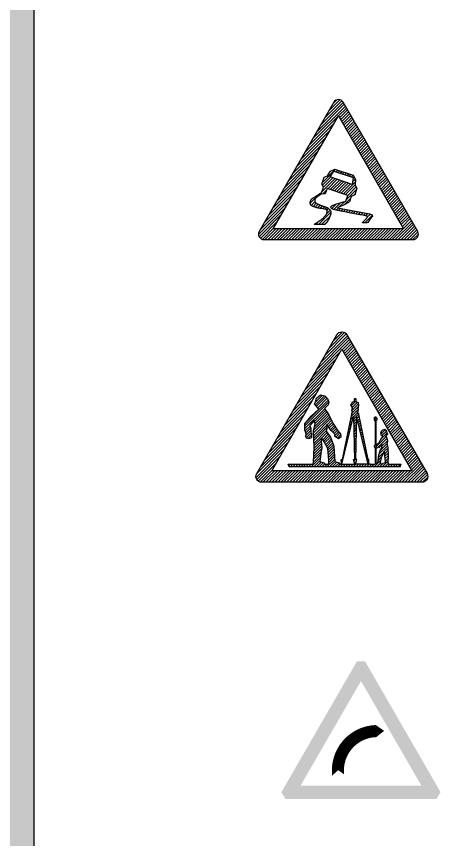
# Model space of a CAD drawing. Extents: x 1216 to 44401, y 2119 to 23617.
# Drawn here: x 4841 to 7377, y 13340 to 18259 of the extents above; entities that cross this region are included whole.
import ezdxf

# ---------------------------------------------------------------- set-up
doc = ezdxf.new("R2010")
doc.units = 0
doc.header["$LTSCALE"] = 10
doc.header["$MEASUREMENT"] = 0
doc.layers.get('0').update_dxf_attribs({"linetype": 'CONTINUOUS'})
doc.layers.add('www.cad-blocks.net', color=7, linetype='CONTINUOUS')

# ---------------------------------------------------------------- blocks, each defined once
blk = doc.blocks.new('*X24')
at = {"color": 0, "linetype": 'CONTINUOUS'}
for p, q in [((-0.1059, 0.7073), (0.0284, 0.8416)), ((-0.0818, 0.7491), (0.0204, 0.8512)), ((-0.0576, 0.7909), (0.0087, 0.8572)), ((-0.0335, 0.8327), (-0.0091, 0.8571)), ((-0.1542, 0.6236), (0.0413, 0.8191)), ((-0.1301, 0.6654), (0.0348, 0.8303)), ((0.0004, 0.7606), (0.0478, 0.8079)), ((0.0069, 0.7494), (0.0543, 0.7967)), ((-0.1784, 0.5818), (-0.0016, 0.7585)), ((0.0134, 0.7382), (0.0607, 0.7855)), ((0.0198, 0.7269), (0.0672, 0.7743)), ((0.0263, 0.7157), (0.0737, 0.7631)), ((0.0328, 0.7045), (0.0801, 0.7519)), ((0.0393, 0.6933), (0.0866, 0.7407)), ((-0.2025, 0.54), (-0.0257, 0.7167)), ((0.0457, 0.6821), (0.0931, 0.7295)), ((0.0522, 0.6709), (0.0996, 0.7183)), ((0.0587, 0.6597), (0.106, 0.7071)), ((0.0651, 0.6485), (0.1125, 0.6959)), ((-0.2267, 0.4981), (-0.0499, 0.6749)), ((0.0716, 0.6373), (0.119, 0.6847)), ((0.0781, 0.6261), (0.1254, 0.6734)), ((0.0845, 0.6149), (0.1319, 0.6622)), ((0.091, 0.6037), (0.1384, 0.651)), ((0.0975, 0.5925), (0.1448, 0.6398)), ((-0.2749, 0.4145), (-0.0982, 0.5912)), ((-0.2508, 0.4563), (-0.074, 0.6331)), ((0.104, 0.5813), (0.1513, 0.6286)), ((0.1104, 0.57), (0.1578, 0.6174)), ((0.1169, 0.5588), (0.1643, 0.6062)), ((0.1234, 0.5476), (0.1707, 0.595)), ((-0.2991, 0.3727), (-0.1223, 0.5494)), ((0.1298, 0.5364), (0.1772, 0.5838)), ((0.1363, 0.5252), (0.1837, 0.5726)), ((0.1428, 0.514), (0.1901, 0.5614)), ((0.1492, 0.5028), (0.1966, 0.5502)), ((-0.3232, 0.3308), (-0.1465, 0.5076)), ((0.1557, 0.4916), (0.2031, 0.539)), ((0.1622, 0.4804), (0.2096, 0.5278)), ((0.1687, 0.4692), (0.216, 0.5165)), ((0.1751, 0.458), (0.2225, 0.5053)), ((0.1816, 0.4468), (0.229, 0.4941)), ((-0.3474, 0.289), (-0.1706, 0.4658)), ((0.1881, 0.4356), (0.2354, 0.4829)), ((0.1945, 0.4244), (0.2419, 0.4717)), ((0.201, 0.4131), (0.2484, 0.4605)), ((0.2075, 0.4019), (0.2548, 0.4493)), ((-0.3715, 0.2472), (-0.1948, 0.4239)), ((0.214, 0.3907), (0.2613, 0.4381)), ((0.2204, 0.3795), (0.2678, 0.4269)), ((0.2269, 0.3683), (0.2743, 0.4157)), ((0.2334, 0.3571), (0.2807, 0.4045)), ((-0.3957, 0.2054), (-0.2189, 0.3821)), ((0.2398, 0.3459), (0.2872, 0.3933)), ((0.2463, 0.3347), (0.2937, 0.3821)), ((0.2528, 0.3235), (0.3001, 0.3708)), ((0.2592, 0.3123), (0.3066, 0.3596)), ((0.2657, 0.3011), (0.3131, 0.3484)), ((-0.444, 0.1217), (-0.2672, 0.2985)), ((-0.4198, 0.1635), (-0.2431, 0.3403)), ((0.2722, 0.2899), (0.3196, 0.3372)), ((0.2787, 0.2787), (0.326, 0.326)), ((0.2851, 0.2675), (0.3325, 0.3148)), ((0.2916, 0.2562), (0.339, 0.3036)), ((-0.4681, 0.0799), (-0.2914, 0.2566)), ((0.2981, 0.245), (0.3454, 0.2924)), ((0.3045, 0.2338), (0.3519, 0.2812)), ((0.311, 0.2226), (0.3584, 0.27)), ((0.3175, 0.2114), (0.3648, 0.2588)), ((0.324, 0.2002), (0.3713, 0.2476)), ((-0.4781, 0.0522), (-0.3155, 0.2148)), ((0.3304, 0.189), (0.3778, 0.2364)), ((0.3369, 0.1778), (0.3843, 0.2252)), ((0.3434, 0.1666), (0.3907, 0.2139)), ((0.3498, 0.1554), (0.3972, 0.2027)), ((-0.4743, 0.0384), (-0.3397, 0.173)), ((0.3563, 0.1442), (0.4037, 0.1915)), ((0.3628, 0.133), (0.4101, 0.1803)), ((0.3692, 0.1218), (0.4166, 0.1691)), ((0.3757, 0.1106), (0.4231, 0.1579)), ((-0.4662, 0.0288), (-0.3638, 0.1312)), ((0.3398, 0.0216), (0.4425, 0.1243)), ((0.3574, 0.0216), (0.449, 0.1131)), ((0.3751, 0.0216), (0.4554, 0.1019)), ((0.3822, 0.0993), (0.4295, 0.1467)), ((0.3887, 0.0881), (0.436, 0.1355)), ((-0.4546, 0.0227), (-0.388, 0.0893)), ((-0.4381, 0.0216), (-0.3734, 0.0863)), ((-0.4204, 0.0216), (-0.3557, 0.0863)), ((-0.4027, 0.0216), (-0.338, 0.0863)), ((-0.385, 0.0216), (-0.3203, 0.0863)), ((-0.3673, 0.0216), (-0.3026, 0.0863)), ((-0.3497, 0.0216), (-0.285, 0.0863)), ((-0.332, 0.0216), (-0.2673, 0.0863)), ((-0.3143, 0.0216), (-0.2496, 0.0863)), ((-0.2966, 0.0216), (-0.2319, 0.0863)), ((-0.279, 0.0216), (-0.2143, 0.0863)), ((-0.2613, 0.0216), (-0.1966, 0.0863)), ((-0.2436, 0.0216), (-0.1789, 0.0863)), ((-0.2259, 0.0216), (-0.1612, 0.0863)), ((-0.2082, 0.0216), (-0.1435, 0.0863)), ((-0.1906, 0.0216), (-0.1259, 0.0863)), ((-0.1729, 0.0216), (-0.1082, 0.0863)), ((-0.1552, 0.0216), (-0.0905, 0.0863)), ((-0.1375, 0.0216), (-0.0728, 0.0863)), ((-0.1199, 0.0216), (-0.0552, 0.0863)), ((-0.1022, 0.0216), (-0.0375, 0.0863)), ((-0.0845, 0.0216), (-0.0198, 0.0863)), ((-0.0668, 0.0216), (-0.0021, 0.0863)), ((-0.0491, 0.0216), (0.0156, 0.0863)), ((-0.0315, 0.0216), (0.0332, 0.0863)), ((-0.0138, 0.0216), (0.0509, 0.0863)), ((0.0039, 0.0216), (0.0686, 0.0863)), ((0.0216, 0.0216), (0.0863, 0.0863)), ((0.0392, 0.0216), (0.1039, 0.0863)), ((0.0569, 0.0216), (0.1216, 0.0863)), ((0.0746, 0.0216), (0.1393, 0.0863)), ((0.0923, 0.0216), (0.157, 0.0863)), ((0.11, 0.0216), (0.1747, 0.0863)), ((0.1276, 0.0216), (0.1923, 0.0863)), ((0.1453, 0.0216), (0.21, 0.0863)), ((0.163, 0.0216), (0.2277, 0.0863)), ((0.1807, 0.0216), (0.2454, 0.0863)), ((0.1983, 0.0216), (0.263, 0.0863)), ((0.216, 0.0216), (0.2807, 0.0863)), ((0.2337, 0.0216), (0.2984, 0.0863)), ((0.2514, 0.0216), (0.3161, 0.0863)), ((0.2691, 0.0216), (0.3338, 0.0863)), ((0.2867, 0.0216), (0.3514, 0.0863)), ((0.3044, 0.0216), (0.3691, 0.0863)), ((0.3221, 0.0216), (0.3868, 0.0863)), ((0.3928, 0.0216), (0.4619, 0.0907)), ((0.4105, 0.0216), (0.4684, 0.0795)), ((0.4282, 0.0216), (0.4748, 0.0682)), ((0.4458, 0.0216), (0.4782, 0.0539))]:
    blk.add_line(p, q, dxfattribs=at)
blk = doc.blocks.new('*X25')
at = {"color": 0, "linetype": 'CONTINUOUS'}
for p, q in [((-0.0951, 0.3468), (-0.0467, 0.3952)), ((-0.0943, 0.3653), (-0.0179, 0.4418)), ((-0.0854, 0.3919), (-0.0824, 0.3949)), ((-0.0468, 0.4305), (-0.0464, 0.4309)), ((-0.0158, 0.4261), (-0.0046, 0.4373)), ((-0.0025, 0.4218), (0.0086, 0.4328)), ((0.0108, 0.4174), (0.0218, 0.4284)), ((0.0241, 0.413), (0.035, 0.4239)), ((0.0374, 0.4087), (0.0483, 0.4195)), ((0.0507, 0.4043), (0.0615, 0.415)), ((0.064, 0.3999), (0.0747, 0.4106)), ((0.0773, 0.3955), (0.0878, 0.406)), ((0.0875, 0.3881), (0.0942, 0.3947)), ((-0.098, 0.3086), (-0.0203, 0.3863)), ((-0.0894, 0.3348), (-0.0335, 0.3907)), ((-0.0632, 0.3257), (-0.0071, 0.3818)), ((-0.05, 0.3213), (0.0062, 0.3774)), ((-0.0367, 0.3168), (0.0194, 0.3729)), ((-0.0235, 0.3124), (0.0326, 0.3685)), ((-0.0103, 0.3079), (0.0458, 0.364)), ((0.0029, 0.3034), (0.0591, 0.3596)), ((0.0162, 0.299), (0.0723, 0.3551)), ((0.0294, 0.2945), (0.1016, 0.3667)), ((0.0426, 0.2901), (0.1007, 0.3482)), ((0.0849, 0.3677), (0.1006, 0.3835)), ((-0.1682, 0.2384), (-0.1089, 0.2977)), ((-0.0938, 0.2951), (-0.0712, 0.3177)), ((0.0482, 0.2603), (0.1077, 0.3198)), ((0.0558, 0.2856), (0.1063, 0.3361)), ((-0.163, 0.2259), (-0.141, 0.2479)), ((0.0027, 0.2148), (0.0359, 0.248)), ((0.0357, 0.2302), (0.0731, 0.2676)), ((0.0907, 0.2852), (0.0999, 0.2944)), ((-0.1518, 0.2194), (-0.1327, 0.2385)), ((-0.1389, 0.2147), (-0.121, 0.2326)), ((-0.1252, 0.2107), (-0.1087, 0.2272)), ((-0.1103, 0.2079), (-0.0953, 0.2229)), ((-0.0947, 0.2058), (-0.0823, 0.2183)), ((-0.0795, 0.2033), (-0.0692, 0.2137)), ((-0.0699, 0.1776), (-0.0502, 0.1973)), ((-0.069, 0.1962), (-0.0587, 0.2065)), ((-0.0403, 0.2071), (-0.0138, 0.2336)), ((-0.0282, 0.2016), (0.0116, 0.2414)), ((-0.0141, 0.198), (-0.002, 0.2101)), ((0.0005, 0.1949), (0.0128, 0.2073)), ((0.0151, 0.1919), (0.0277, 0.2045)), ((0.0298, 0.1889), (0.0426, 0.2017)), ((0.0445, 0.1859), (0.0575, 0.1989)), ((-0.1185, 0.1113), (-0.045, 0.1848)), ((-0.1008, 0.1113), (-0.0501, 0.162)), ((0.0593, 0.1831), (0.0723, 0.1961)), ((0.0742, 0.1802), (0.0872, 0.1933)), ((0.0891, 0.1775), (0.1021, 0.1905)), ((0.104, 0.1747), (0.1169, 0.1877)), ((0.119, 0.172), (0.1318, 0.1848)), ((0.1339, 0.1693), (0.1467, 0.182)), ((0.1489, 0.1666), (0.1616, 0.1792)), ((0.1577, 0.1223), (0.2027, 0.1674)), ((0.1637, 0.1637), (0.1764, 0.1764)), ((0.1721, 0.1544), (0.191, 0.1733)), ((-0.1361, 0.1114), (-0.117, 0.1305)), ((-0.0831, 0.1113), (-0.067, 0.1275))]:
    blk.add_line(p, q, dxfattribs=at)
blk = doc.blocks.new('20')
at = {"color": 1, "linetype": 'CONTINUOUS'}
blk.add_lwpolyline([(109.6299, 198.7459), (110.5218, 198.7459, 0.57735), (110.5497, 198.7943), (110.1038, 199.5666, 0.57735), (110.0479, 199.5666), (109.602, 198.7943, 0.57735)], format="xyb", close=True, dxfattribs=at)
blk.add_lwpolyline([(110.0758, 199.4856), (110.4656, 198.8106), (109.6861, 198.8106)], close=True, dxfattribs=at)
at = {"color": 7, "linetype": 'CONTINUOUS'}
blk.add_lwpolyline([(110.1404, 198.9697), (110.1068, 198.952), (110.0698, 198.9352), (110.2631, 198.8987), (110.2784, 198.8943), (110.2788, 198.8845), (110.2704, 198.8746), (110.2623, 198.8635), (110.252, 198.8479), (110.2457, 198.8467), (110.2189, 198.8467), (110.2191, 198.8472), (110.2202, 198.8486), (110.2222, 198.8507), (110.2248, 198.8533), (110.2278, 198.8563), (110.2309, 198.8594), (110.234, 198.8624), (110.2369, 198.8652), (110.2393, 198.8677), (110.2413, 198.8697), (110.2429, 198.8714), (110.2442, 198.8729), (110.2453, 198.8741), (110.2461, 198.8753), (110.2468, 198.8763), (110.2473, 198.8773), (110.2478, 198.8783), (110.2482, 198.8794), (110.2484, 198.8804), (110.2486, 198.8814), (110.2486, 198.8824), (110.2484, 198.8833), (110.2481, 198.8842), (110.2476, 198.885), (110.2468, 198.8857), (110.2456, 198.8863), (110.244, 198.8869), (110.2416, 198.8875), (110.2384, 198.8883), (110.2342, 198.8891), (110.2288, 198.8901), (110.222, 198.8914), (110.2139, 198.8929), (110.2045, 198.8946), (110.1943, 198.8964), (110.1835, 198.8984), (110.1723, 198.9004), (110.1611, 198.9025), (110.1502, 198.9045), (110.1399, 198.9065), (110.1303, 198.9083), (110.1216, 198.91), (110.1135, 198.9116), (110.1061, 198.9131), (110.0993, 198.9145), (110.0929, 198.9158), (110.0869, 198.9171), (110.0813, 198.9182), (110.0759, 198.9193), (110.0708, 198.9204), (110.066, 198.9214), (110.0615, 198.9224), (110.0572, 198.9234), (110.0533, 198.9243), (110.0498, 198.9253), (110.0466, 198.9262), (110.0437, 198.9272), (110.0412, 198.9283), (110.039, 198.9293), (110.0371, 198.9304), (110.0355, 198.9314), (110.0342, 198.9326), (110.0331, 198.9337), (110.0323, 198.9349), (110.0317, 198.9361), (110.0313, 198.9374), (110.0311, 198.9386), (110.0311, 198.9398), (110.0313, 198.9411), (110.0318, 198.9423), (110.0324, 198.9434), (110.0332, 198.9446), (110.0342, 198.9456), (110.0354, 198.9466), (110.0369, 198.9476), (110.0386, 198.9487), (110.0408, 198.9497), (110.0432, 198.9509), (110.0461, 198.9521), (110.0495, 198.9534), (110.0534, 198.9549), (110.0581, 198.9566), (110.0639, 198.9586), (110.0712, 198.9609), (110.0802, 198.9636), (110.0913, 198.9668), (110.1047, 198.9705), (110.1207, 198.9747), (110.1325, 199.0097), (110.0079, 199.0516), (109.9968, 199.0188), (109.9921, 199.0194), (109.9879, 199.0197), (109.9831, 199.0197), (109.9747, 199.0178), (109.9726, 199.0168), (109.9704, 199.0156), (109.968, 199.0143), (109.9656, 199.0128), (109.9632, 199.0112), (109.9607, 199.0095), (109.9583, 199.0078), (109.9558, 199.006), (109.9535, 199.0043), (109.9512, 199.0025), (109.949, 199.0008), (109.947, 198.9992), (109.9451, 198.9976), (109.9434, 198.9961), (109.9418, 198.9947), (109.9404, 198.9932), (109.9391, 198.9918), (109.9379, 198.9905), (109.9369, 198.9891), (109.9361, 198.9877), (109.9354, 198.9863), (109.9348, 198.9849), (109.9344, 198.9835), (109.9341, 198.9821), (109.9339, 198.9806), (109.9338, 198.9792), (109.9338, 198.9777), (109.9339, 198.9763), (109.9341, 198.9748), (109.9345, 198.9734), (109.9349, 198.9719), (109.9355, 198.9706), (109.9362, 198.9692), (109.937, 198.9679), (109.938, 198.9668), (109.9391, 198.9656), (109.9404, 198.9646), (109.9418, 198.9636), (109.9433, 198.9627), (109.9449, 198.9618), (109.9466, 198.9609), (109.9484, 198.96), (109.9503, 198.9591), (109.9522, 198.9582), (109.9541, 198.9573), (109.9561, 198.9563), (109.958, 198.9554), (109.96, 198.9545), (109.962, 198.9536), (109.9639, 198.9528), (109.9658, 198.952), (109.9677, 198.9513), (109.9696, 198.9507), (109.9714, 198.9501), (109.9732, 198.9495), (109.9751, 198.9489), (109.9769, 198.9483), (109.9789, 198.9477), (109.9808, 198.9471), (109.9828, 198.9464), (109.9849, 198.9457), (109.987, 198.9449), (109.9891, 198.9442), (109.9912, 198.9434), (109.9933, 198.9427), (109.9954, 198.9419), (109.9973, 198.9413), (109.9992, 198.9406), (110.001, 198.94), (110.0027, 198.9395), (110.0043, 198.9389), (110.0058, 198.9383), (110.0073, 198.9378), (110.0087, 198.9371), (110.01, 198.9365), (110.0112, 198.9357), (110.0124, 198.9349), (110.0136, 198.934), (110.0147, 198.9331), (110.0159, 198.932), (110.0171, 198.9308), (110.0184, 198.9295), (110.0198, 198.928), (110.0214, 198.9265), (110.0229, 198.9248), (110.0245, 198.923), (110.0261, 198.921), (110.0275, 198.919), (110.0287, 198.9168), (110.0297, 198.9145), (110.0305, 198.9121), (110.0308, 198.9095), (110.0309, 198.9069), (110.0307, 198.9041), (110.0302, 198.9013), (110.0296, 198.8984), (110.0287, 198.8954), (110.0278, 198.8923), (110.0267, 198.8891), (110.0256, 198.886), (110.0244, 198.8827), (110.0232, 198.8795), (110.0219, 198.8764), (110.0207, 198.8734), (110.0194, 198.8705), (110.0181, 198.8677), (110.0168, 198.8652), (110.0156, 198.8629), (110.0144, 198.8608), (110.0132, 198.8589), (110.012, 198.8571), (110.0109, 198.8553), (110.0099, 198.8537), (110.009, 198.852), (110.0081, 198.8503), (110.0077, 198.8496), (109.9945, 198.8357), (109.9406, 198.8357), (109.9368, 198.8359), (109.9342, 198.8362), (109.9327, 198.8367), (109.9322, 198.8373), (109.9326, 198.8381), (109.9338, 198.8391), (109.9357, 198.8404), (109.9383, 198.8419), (109.9414, 198.8438), (109.9449, 198.846), (109.9487, 198.8483), (109.9528, 198.8509), (109.9569, 198.8536), (109.9611, 198.8563), (109.9652, 198.859), (109.969, 198.8618), (109.9726, 198.8644), (109.9759, 198.867), (109.9789, 198.8695), (109.9817, 198.8719), (109.9843, 198.8742), (109.9867, 198.8765), (109.989, 198.8788), (109.9912, 198.8809), (109.9933, 198.8831), (109.9953, 198.8852), (109.9971, 198.8873), (109.9989, 198.8893), (110.0005, 198.8914), (110.002, 198.8935), (110.0033, 198.8957), (110.0044, 198.8978), (110.0053, 198.9001), (110.0061, 198.9023), (110.0067, 198.9046), (110.0072, 198.9068), (110.0075, 198.909), (110.0077, 198.9111), (110.0078, 198.9131), (110.0078, 198.9149), (110.0077, 198.9166), (110.0075, 198.9181), (110.0072, 198.9195), (110.0068, 198.9207), (110.0063, 198.9218), (110.0057, 198.9228), (110.0049, 198.9237), (110.0041, 198.9245), (110.0031, 198.9252), (110.0019, 198.9258), (110.0005, 198.9264), (109.9989, 198.927), (109.997, 198.9275), (109.9948, 198.928), (109.9923, 198.9284), (109.9893, 198.9289), (109.986, 198.9294), (109.9823, 198.9299), (109.9784, 198.9305), (109.9743, 198.931), (109.9702, 198.9316), (109.9661, 198.9322), (109.9622, 198.9328), (109.9584, 198.9334), (109.955, 198.934), (109.9518, 198.9347), (109.9488, 198.9354), (109.946, 198.9362), (109.9432, 198.937), (109.9405, 198.9378), (109.9378, 198.9387), (109.935, 198.9396), (109.9321, 198.9406), (109.9292, 198.9417), (109.9262, 198.9428), (109.9234, 198.944), (109.9206, 198.9453), (109.918, 198.9466), (109.9157, 198.948), (109.9137, 198.9494), (109.912, 198.951), (109.9107, 198.9525), (109.9097, 198.9542), (109.9089, 198.956), (109.9083, 198.9578), (109.908, 198.9597), (109.9077, 198.9618), (109.9076, 198.9639), (109.9076, 198.9661), (109.9076, 198.9685), (109.9077, 198.9708), (109.908, 198.9732), (109.9084, 198.9755), (109.909, 198.9778), (109.9098, 198.98), (109.9108, 198.982), (109.912, 198.9839), (109.9135, 198.9857), (109.9151, 198.9873), (109.9169, 198.9889), (109.9189, 198.9904), (109.921, 198.9919), (109.9233, 198.9934), (109.9256, 198.9949), (109.928, 198.9966), (109.9305, 198.9982), (109.9331, 199), (109.9358, 199.0018), (109.9385, 199.0036), (109.9414, 199.0055), (109.9442, 199.0075), (109.9472, 199.0094), (109.9502, 199.0114), (109.9532, 199.0134), (109.9562, 199.0153), (109.9591, 199.0172), (109.9619, 199.0189), (109.9644, 199.0205), (109.9668, 199.0219), (109.9688, 199.0231), (109.9705, 199.024), (109.9719, 199.0247), (109.9731, 199.0252), (109.9731, 199.0252), (109.9755, 199.026), (109.9866, 199.0588), (109.9775, 199.0778), (109.9911, 199.1182), (110.0107, 199.1267), (110.0292, 199.1551), (110.0551, 199.167), (110.1635, 199.1305), (110.1781, 199.105), (110.1765, 199.0718), (110.1861, 199.0526), (110.1739, 199.0126), (110.1529, 199.0037), (110.1417, 198.9704)], dxfattribs=at)
blk.add_lwpolyline([(110.0477, 199.1545), (110.1639, 199.1163), (110.1586, 199.0759), (110.026, 199.1206)], close=True, dxfattribs=at)
at = {"color": 1, "linetype": 'CONTINUOUS'}
blk.add_blockref('*X24', (110.0758, 198.7243), dxfattribs=at)
at = {"color": 7, "linetype": 'CONTINUOUS'}
blk.add_blockref('*X25', (110.0758, 198.7243), dxfattribs=at)
blk = doc.blocks.new('*X61')
at = {"color": 0}
for p, q in [((-0.1484, 0.7001), (0.0398, 0.8883)), ((-0.1243, 0.7419), (0.0333, 0.8995)), ((-0.1001, 0.7838), (0.0264, 0.9103)), ((-0.076, 0.8256), (0.0166, 0.9182)), ((-0.0518, 0.8674), (0.003, 0.9223)), ((-0.1726, 0.6583), (0.0462, 0.8771)), ((0.0018, 0.815), (0.0527, 0.8659)), ((0.0083, 0.8038), (0.0592, 0.8547)), ((0.0148, 0.7926), (0.0657, 0.8435)), ((-0.1967, 0.6165), (-0.0068, 0.8064)), ((0.0212, 0.7814), (0.0721, 0.8323)), ((0.0277, 0.7702), (0.0786, 0.8211)), ((0.0342, 0.7589), (0.0851, 0.8098)), ((0.0406, 0.7477), (0.0915, 0.7986)), ((0.0471, 0.7365), (0.098, 0.7874)), ((-0.2209, 0.5746), (-0.0309, 0.7646)), ((0.0536, 0.7253), (0.1045, 0.7762)), ((0.06, 0.7141), (0.1109, 0.765)), ((0.0665, 0.7029), (0.1174, 0.7538)), ((0.073, 0.6917), (0.1239, 0.7426)), ((-0.245, 0.5328), (-0.0551, 0.7228)), ((0.0795, 0.6805), (0.1304, 0.7314)), ((0.0859, 0.6693), (0.1368, 0.7202)), ((0.0924, 0.6581), (0.1433, 0.709)), ((0.0989, 0.6469), (0.1498, 0.6978)), ((-0.2692, 0.491), (-0.0792, 0.6809)), ((0.1053, 0.6357), (0.1562, 0.6866)), ((0.1118, 0.6245), (0.1627, 0.6754)), ((0.1183, 0.6133), (0.1692, 0.6642)), ((0.1248, 0.602), (0.1756, 0.6529)), ((0.1312, 0.5908), (0.1821, 0.6417)), ((-0.3175, 0.4073), (-0.1275, 0.5973)), ((-0.2933, 0.4492), (-0.1034, 0.6391)), ((0.1377, 0.5796), (0.1886, 0.6305)), ((0.1442, 0.5684), (0.1951, 0.6193)), ((0.1506, 0.5572), (0.2015, 0.6081)), ((0.1571, 0.546), (0.208, 0.5969)), ((-0.3416, 0.3655), (-0.1517, 0.5555)), ((0.1636, 0.5348), (0.2145, 0.5857)), ((0.17, 0.5236), (0.2209, 0.5745)), ((0.1765, 0.5124), (0.2274, 0.5633)), ((0.183, 0.5012), (0.2339, 0.5521)), ((-0.3658, 0.3237), (-0.1758, 0.5136)), ((0.1895, 0.49), (0.2404, 0.5409)), ((0.1959, 0.4788), (0.2468, 0.5297)), ((0.2024, 0.4676), (0.2533, 0.5185)), ((0.2089, 0.4564), (0.2598, 0.5073)), ((0.2153, 0.4451), (0.2662, 0.496)), ((-0.3899, 0.2819), (-0.1999, 0.4718)), ((0.2218, 0.4339), (0.2727, 0.4848)), ((0.2283, 0.4227), (0.2792, 0.4736)), ((0.2347, 0.4115), (0.2856, 0.4624)), ((0.2412, 0.4003), (0.2921, 0.4512)), ((-0.414, 0.24), (-0.2241, 0.43)), ((0.2477, 0.3891), (0.2986, 0.44)), ((0.2542, 0.3779), (0.3051, 0.4288)), ((0.2606, 0.3667), (0.3115, 0.4176)), ((0.2671, 0.3555), (0.318, 0.4064)), ((0.2736, 0.3443), (0.3245, 0.3952)), ((-0.4623, 0.1564), (-0.2724, 0.3463)), ((-0.4382, 0.1982), (-0.2482, 0.3882)), ((0.28, 0.3331), (0.3309, 0.384)), ((0.2865, 0.3219), (0.3374, 0.3728)), ((0.293, 0.3107), (0.3439, 0.3616)), ((0.2995, 0.2995), (0.3504, 0.3504)), ((-0.4865, 0.1145), (-0.2965, 0.3045)), ((0.3059, 0.2882), (0.3568, 0.3391)), ((0.3124, 0.277), (0.3633, 0.3279)), ((0.3189, 0.2658), (0.3698, 0.3167)), ((0.3253, 0.2546), (0.3762, 0.3055)), ((-0.5104, 0.073), (-0.3207, 0.2627)), ((0.3318, 0.2434), (0.3827, 0.2943)), ((0.3383, 0.2322), (0.3892, 0.2831)), ((0.3447, 0.221), (0.3956, 0.2719)), ((0.3512, 0.2098), (0.4021, 0.2607)), ((0.3577, 0.1986), (0.4086, 0.2495)), ((-0.5133, 0.0523), (-0.3448, 0.2208)), ((0.3642, 0.1874), (0.4151, 0.2383)), ((0.3706, 0.1762), (0.4215, 0.2271)), ((0.3771, 0.165), (0.428, 0.2159)), ((0.3836, 0.1538), (0.4345, 0.2047)), ((-0.5085, 0.0395), (-0.369, 0.179)), ((0.39, 0.1426), (0.4409, 0.1935)), ((0.3965, 0.1313), (0.4474, 0.1822)), ((0.403, 0.1201), (0.4539, 0.171)), ((0.4095, 0.1089), (0.4603, 0.1598)), ((0.4159, 0.0977), (0.4668, 0.1486)), ((-0.5001, 0.0303), (-0.3931, 0.1372)), ((0.3591, 0.0232), (0.4733, 0.1374)), ((0.3767, 0.0232), (0.4798, 0.1262)), ((0.3944, 0.0232), (0.4862, 0.115)), ((0.4121, 0.0232), (0.4927, 0.1038)), ((-0.4882, 0.0244), (-0.4173, 0.0954)), ((-0.4718, 0.0232), (-0.4023, 0.0927)), ((-0.4541, 0.0232), (-0.3846, 0.0927)), ((-0.4364, 0.0232), (-0.3669, 0.0927)), ((-0.4188, 0.0232), (-0.3492, 0.0927)), ((-0.4011, 0.0232), (-0.3316, 0.0927)), ((-0.3834, 0.0232), (-0.3139, 0.0927)), ((-0.3657, 0.0232), (-0.2962, 0.0927)), ((-0.3481, 0.0232), (-0.2785, 0.0927)), ((-0.3304, 0.0232), (-0.2609, 0.0927)), ((-0.3127, 0.0232), (-0.2432, 0.0927)), ((-0.295, 0.0232), (-0.2255, 0.0927)), ((-0.2773, 0.0232), (-0.2078, 0.0927)), ((-0.2597, 0.0232), (-0.1901, 0.0927)), ((-0.242, 0.0232), (-0.1725, 0.0927)), ((-0.2243, 0.0232), (-0.1548, 0.0927)), ((-0.2066, 0.0232), (-0.1371, 0.0927)), ((-0.189, 0.0232), (-0.1194, 0.0927)), ((-0.1713, 0.0232), (-0.1018, 0.0927)), ((-0.1536, 0.0232), (-0.0841, 0.0927)), ((-0.1359, 0.0232), (-0.0664, 0.0927)), ((-0.1182, 0.0232), (-0.0487, 0.0927)), ((-0.1006, 0.0232), (-0.031, 0.0927)), ((-0.0829, 0.0232), (-0.0134, 0.0927)), ((-0.0652, 0.0232), (0.0043, 0.0927)), ((-0.0475, 0.0232), (0.022, 0.0927)), ((-0.0299, 0.0232), (0.0397, 0.0927)), ((-0.0122, 0.0232), (0.0573, 0.0927)), ((0.0055, 0.0232), (0.075, 0.0927)), ((0.0232, 0.0232), (0.0927, 0.0927)), ((0.0409, 0.0232), (0.1104, 0.0927)), ((0.0585, 0.0232), (0.1281, 0.0927)), ((0.0762, 0.0232), (0.1457, 0.0927)), ((0.0939, 0.0232), (0.1634, 0.0927)), ((0.1116, 0.0232), (0.1811, 0.0927)), ((0.1292, 0.0232), (0.1988, 0.0927)), ((0.1469, 0.0232), (0.2164, 0.0927)), ((0.1646, 0.0232), (0.2341, 0.0927)), ((0.1823, 0.0232), (0.2518, 0.0927)), ((0.2, 0.0232), (0.2695, 0.0927)), ((0.2176, 0.0232), (0.2872, 0.0927)), ((0.2353, 0.0232), (0.3048, 0.0927)), ((0.253, 0.0232), (0.3225, 0.0927)), ((0.2707, 0.0232), (0.3402, 0.0927)), ((0.2883, 0.0232), (0.3579, 0.0927)), ((0.306, 0.0232), (0.3755, 0.0927)), ((0.3237, 0.0232), (0.3932, 0.0927)), ((0.3414, 0.0232), (0.4109, 0.0927)), ((0.4298, 0.0232), (0.4992, 0.0926)), ((0.4474, 0.0232), (0.5056, 0.0814)), ((0.4651, 0.0232), (0.5117, 0.0698)), ((0.483, 0.0234), (0.5136, 0.0539))]:
    blk.add_line(p, q, dxfattribs=at)
blk = doc.blocks.new('*X62')
at = {"color": 0}
for p, q in [((-0.1598, 0.5002), (-0.1169, 0.5431)), ((-0.2215, 0.36), (-0.0791, 0.5024)), ((-0.2098, 0.3874), (-0.0829, 0.5142)), ((-0.1584, 0.486), (-0.1042, 0.5401)), ((-0.1521, 0.5236), (-0.1405, 0.5353)), ((-0.1512, 0.4774), (-0.0953, 0.5333)), ((-0.1441, 0.4688), (-0.0876, 0.5253)), ((0.0559, 0.4802), (0.0841, 0.5084)), ((0.0604, 0.469), (0.0932, 0.5018)), ((0.0735, 0.5135), (0.0832, 0.5232)), ((-0.2212, 0.3446), (-0.1028, 0.463)), ((-0.1618, 0.3882), (-0.0965, 0.4536)), ((-0.1593, 0.375), (-0.0902, 0.4442)), ((0.0553, 0.4168), (0.0987, 0.4602)), ((0.0607, 0.4536), (0.0981, 0.491)), ((0.0618, 0.439), (0.0977, 0.4749)), ((-0.1692, 0.318), (-0.0723, 0.4148)), ((-0.1688, 0.3341), (-0.0776, 0.4253)), ((-0.1685, 0.303), (-0.0671, 0.4044)), ((-0.1631, 0.3555), (-0.0838, 0.4348)), ((-0.0885, 0.3672), (-0.0618, 0.394)), ((0.0513, 0.397), (0.0679, 0.4137)), ((0.0582, 0.4353), (0.0595, 0.4367)), ((0.0693, 0.415), (0.0954, 0.4411)), ((0.0696, 0.3996), (0.0883, 0.4184)), ((0.07, 0.3843), (0.088, 0.4023)), ((0.0884, 0.4184), (0.0996, 0.4296)), ((0.0915, 0.4058), (0.1022, 0.4166)), ((0.0946, 0.3932), (0.1049, 0.4035)), ((0.1924, 0.3967), (0.2061, 0.4104)), ((0.2067, 0.3953), (0.2086, 0.3972)), ((-0.219, 0.331), (-0.1905, 0.3595)), ((-0.2151, 0.3192), (-0.1869, 0.3475)), ((-0.1678, 0.2879), (-0.0903, 0.3655)), ((-0.1671, 0.2729), (-0.0901, 0.3499)), ((-0.0825, 0.3575), (-0.0565, 0.3836)), ((-0.0757, 0.3486), (-0.0509, 0.3734)), ((-0.0688, 0.3398), (-0.0449, 0.3637)), ((-0.0618, 0.3311), (-0.0388, 0.354)), ((0.0392, 0.3378), (0.0528, 0.3514)), ((0.0432, 0.3575), (0.0579, 0.3722)), ((0.0473, 0.3773), (0.0629, 0.3929)), ((0.0703, 0.3689), (0.0876, 0.3862)), ((0.0707, 0.3536), (0.0872, 0.3701)), ((0.071, 0.3382), (0.0868, 0.354)), ((0.0976, 0.3805), (0.1076, 0.3905)), ((0.1007, 0.3679), (0.1102, 0.3774)), ((0.1038, 0.3552), (0.1129, 0.3643)), ((0.1068, 0.3426), (0.1156, 0.3513)), ((0.1989, 0.3875), (0.2021, 0.3907)), ((0.1989, 0.3718), (0.2022, 0.3751)), ((0.199, 0.3561), (0.2023, 0.3594)), ((-0.2139, 0.3047), (-0.186, 0.3326)), ((-0.2129, 0.29), (-0.1854, 0.3175)), ((-0.2023, 0.2849), (-0.1799, 0.3072)), ((-0.1665, 0.2578), (-0.0929, 0.3314)), ((-0.121, 0.2876), (-0.0874, 0.3212)), ((-0.1148, 0.2781), (-0.0811, 0.3118)), ((-0.1085, 0.2687), (-0.0747, 0.3024)), ((-0.0539, 0.3233), (-0.0328, 0.3443)), ((-0.046, 0.3155), (-0.0268, 0.3346)), ((-0.041, 0.3048), (-0.0199, 0.3258)), ((-0.0363, 0.2937), (-0.012, 0.3181)), ((-0.0266, 0.2877), (-0.006, 0.3083)), ((0.0311, 0.2983), (0.0427, 0.3099)), ((0.0352, 0.318), (0.0478, 0.3307)), ((0.0714, 0.3229), (0.0865, 0.3379)), ((0.0718, 0.3075), (0.0861, 0.3218)), ((0.0721, 0.2921), (0.0857, 0.3057)), ((0.1099, 0.3299), (0.1182, 0.3382)), ((0.113, 0.3173), (0.1209, 0.3252)), ((0.1161, 0.3046), (0.1236, 0.3121)), ((0.1191, 0.292), (0.1262, 0.2991)), ((0.199, 0.3404), (0.2023, 0.3438)), ((0.199, 0.3247), (0.2024, 0.3281)), ((0.199, 0.309), (0.2024, 0.3125)), ((0.1991, 0.2934), (0.2025, 0.2968)), ((0.2311, 0.2783), (0.2713, 0.3184)), ((0.2331, 0.3116), (0.2584, 0.337)), ((0.2398, 0.3027), (0.267, 0.3299)), ((-0.1808, 0.2907), (-0.1803, 0.2912)), ((-0.1665, 0.2107), (-0.1226, 0.2546)), ((-0.1658, 0.2428), (-0.1219, 0.2867)), ((-0.1657, 0.2272), (-0.1244, 0.2684)), ((-0.1031, 0.2583), (-0.0685, 0.293)), ((-0.0976, 0.2482), (-0.064, 0.2818)), ((-0.092, 0.238), (-0.0595, 0.2705)), ((-0.0864, 0.2279), (-0.055, 0.2593)), ((-0.0838, 0.2148), (-0.0506, 0.248)), ((-0.0047, 0.2939), (-0.004, 0.2946)), ((0.019, 0.2391), (0.0276, 0.2476)), ((0.0231, 0.2588), (0.0327, 0.2684)), ((0.0271, 0.2785), (0.0377, 0.2892)), ((0.0725, 0.2768), (0.0853, 0.2896)), ((0.0728, 0.2614), (0.085, 0.2736)), ((0.0732, 0.2461), (0.0846, 0.2575)), ((0.1222, 0.2793), (0.1289, 0.286)), ((0.1253, 0.2667), (0.1316, 0.273)), ((0.1283, 0.2541), (0.1342, 0.2599)), ((0.1314, 0.2414), (0.1369, 0.2469)), ((0.1972, 0.2286), (0.2629, 0.2943)), ((0.1991, 0.2777), (0.2026, 0.2811)), ((0.1991, 0.262), (0.2026, 0.2655)), ((0.1991, 0.2463), (0.2027, 0.2498)), ((0.2176, 0.2333), (0.2711, 0.2868)), ((0.2264, 0.2107), (0.2728, 0.2571)), ((0.2374, 0.2374), (0.2739, 0.2739)), ((-0.1688, 0.1612), (-0.1242, 0.2058)), ((-0.168, 0.1777), (-0.1199, 0.2258)), ((-0.1673, 0.1942), (-0.1207, 0.2408)), ((-0.0824, 0.2005), (-0.0471, 0.2357)), ((-0.081, 0.1862), (-0.0462, 0.221)), ((-0.0796, 0.1719), (-0.0453, 0.2062)), ((0.011, 0.1996), (0.0176, 0.2061)), ((0.015, 0.2193), (0.0226, 0.2269)), ((0.0735, 0.2307), (0.0842, 0.2414)), ((0.0739, 0.2153), (0.0838, 0.2253)), ((0.0743, 0.2), (0.0835, 0.2092)), ((0.1345, 0.2288), (0.1395, 0.2338)), ((0.1375, 0.2161), (0.1422, 0.2208)), ((0.1406, 0.2035), (0.1449, 0.2077)), ((0.1992, 0.2149), (0.2028, 0.2185)), ((0.1992, 0.1992), (0.2029, 0.2029)), ((0.2176, 0.1704), (0.251, 0.2039)), ((0.2219, 0.1905), (0.2742, 0.2427)), ((0.2537, 0.2066), (0.2773, 0.2302)), ((0.255, 0.1922), (0.2777, 0.2149)), ((0.2559, 0.1773), (0.2781, 0.1995)), ((-0.1833, 0.1153), (-0.1294, 0.1692)), ((-0.17, 0.1444), (-0.1268, 0.1875)), ((-0.1675, 0.1153), (-0.1319, 0.1509)), ((-0.089, 0.1153), (-0.0425, 0.1618)), ((-0.0799, 0.1401), (-0.0434, 0.1766)), ((-0.0782, 0.1575), (-0.0444, 0.1914)), ((-0.0033, 0.1538), (0.0019, 0.159)), ((0.0029, 0.1601), (0.0075, 0.1646)), ((0.0069, 0.1798), (0.0125, 0.1854)), ((0.0714, 0.15), (0.0823, 0.1609)), ((0.0746, 0.1846), (0.0831, 0.1931)), ((0.0748, 0.1377), (0.0857, 0.1485)), ((0.075, 0.1693), (0.0827, 0.177)), ((0.1437, 0.1908), (0.1475, 0.1947)), ((0.1468, 0.1782), (0.1502, 0.1816)), ((0.1498, 0.1655), (0.1529, 0.1686)), ((0.1529, 0.1529), (0.1601, 0.1601)), ((0.1939, 0.1153), (0.2339, 0.1553)), ((0.1992, 0.1835), (0.2029, 0.1872)), ((0.1993, 0.1678), (0.203, 0.1716)), ((0.1993, 0.1521), (0.2031, 0.1559)), ((0.215, 0.1521), (0.2378, 0.175)), ((0.2411, 0.1153), (0.2776, 0.1519)), ((0.2579, 0.1636), (0.2785, 0.1842)), ((0.2584, 0.1484), (0.2782, 0.1682)), ((-0.318, 0.1221), (-0.3088, 0.1312)), ((-0.309, 0.1153), (-0.2931, 0.1312)), ((-0.2933, 0.1153), (-0.2774, 0.1312)), ((-0.2775, 0.1153), (-0.2617, 0.1312)), ((-0.2618, 0.1153), (-0.246, 0.1312)), ((-0.2461, 0.1153), (-0.2302, 0.1312)), ((-0.2304, 0.1153), (-0.2145, 0.1312)), ((-0.2147, 0.1153), (-0.1988, 0.1312)), ((-0.199, 0.1153), (-0.1831, 0.1312)), ((-0.1518, 0.1153), (-0.1228, 0.1444)), ((-0.1361, 0.1153), (-0.1105, 0.1409)), ((-0.1204, 0.1153), (-0.1022, 0.1335)), ((-0.1047, 0.1153), (-0.0888, 0.1312)), ((-0.0732, 0.1153), (-0.0416, 0.147)), ((-0.0575, 0.1153), (-0.0293, 0.1435)), ((-0.0418, 0.1153), (-0.017, 0.1401)), ((-0.0261, 0.1153), (-0.0102, 0.1312)), ((-0.0104, 0.1153), (0.0055, 0.1312)), ((-0.0031, 0.1383), (0.0024, 0.1439)), ((0.0053, 0.1153), (0.0212, 0.1312)), ((0.0211, 0.1153), (0.0369, 0.1312)), ((0.0368, 0.1153), (0.0526, 0.1312)), ((0.0525, 0.1153), (0.0684, 0.1312)), ((0.0682, 0.1153), (0.0841, 0.1312)), ((0.0839, 0.1153), (0.0998, 0.1312)), ((0.0996, 0.1153), (0.1155, 0.1312)), ((0.1153, 0.1153), (0.1312, 0.1312)), ((0.1311, 0.1153), (0.1469, 0.1312)), ((0.1468, 0.1153), (0.1626, 0.1312)), ((0.156, 0.1402), (0.1607, 0.145)), ((0.1625, 0.1153), (0.1784, 0.1312)), ((0.1782, 0.1153), (0.1941, 0.1312)), ((0.2008, 0.1379), (0.2024, 0.1395)), ((0.2096, 0.1153), (0.2319, 0.1376)), ((0.2254, 0.1153), (0.2412, 0.1312)), ((0.2413, 0.1313), (0.2456, 0.1356)), ((0.2568, 0.1153), (0.2777, 0.1363)), ((0.2725, 0.1153), (0.2884, 0.1312)), ((0.2882, 0.1153), (0.3041, 0.1312)), ((0.3039, 0.1153), (0.3198, 0.1312)), ((0.3196, 0.1153), (0.3355, 0.1312)), ((0.3354, 0.1153), (0.3512, 0.1312))]:
    blk.add_line(p, q, dxfattribs=at)
blk = doc.blocks.new('29')
at = {"color": 7, "linetype": 'CONTINUOUS'}
for p, q in [((109.9328, 197.7638), (109.9384, 197.7758)), ((109.9384, 197.7758), (109.9451, 197.798)), ((109.9451, 197.798), (109.9686, 197.8172)), ((109.9686, 197.8172), (109.9686, 197.8172)), ((109.9686, 197.8172), (109.9954, 197.8109)), ((109.9954, 197.8109), (109.9954, 197.8109)), ((109.9954, 197.8109), (110.0105, 197.7949)), ((110.0105, 197.7949), (110.0174, 197.7733)), ((109.9137, 197.6902), (109.9591, 197.732)), ((109.9591, 197.732), (109.9328, 197.7638)), ((110.0135, 197.7571), (109.9923, 197.7364)), ((109.9923, 197.7364), (110.0182, 197.6979)), ((110.0174, 197.7733), (110.0135, 197.7571)), ((109.8746, 197.6452), (109.9137, 197.6902)), ((110.0182, 197.6979), (110.0429, 197.6491)), ((109.8753, 197.6088), (109.8746, 197.6452)), ((109.9335, 197.6653), (109.9046, 197.6352)), ((109.9046, 197.6352), (109.9098, 197.6178)), ((109.9266, 197.6021), (109.9376, 197.6436)), ((109.9376, 197.6436), (109.9335, 197.6653)), ((110.006, 197.6417), (110.0063, 197.6149)), ((110.0144, 197.6281), (110.006, 197.6417)), ((110.0333, 197.6038), (110.0144, 197.6281)), ((110.0429, 197.6491), (110.0716, 197.6028)), ((109.8831, 197.5851), (109.8753, 197.6088)), ((109.8817, 197.5658), (109.8831, 197.5851)), ((109.9098, 197.6178), (109.9098, 197.6178)), ((109.9098, 197.6178), (109.911, 197.5889)), ((109.9309, 197.5052), (109.9266, 197.6021)), ((110.0063, 197.6149), (110.0031, 197.6014)), ((110.0031, 197.6014), (110.0276, 197.5651)), ((110.0563, 197.5812), (110.0333, 197.6038)), ((110.0546, 197.572), (110.0563, 197.5812)), ((110.0716, 197.6028), (110.0822, 197.5908)), ((110.3317, 197.5991), (110.3282, 197.5882)), ((110.3282, 197.5882), (110.3301, 197.5801)), ((110.3301, 197.5801), (110.3407, 197.5698)), ((110.3392, 197.6071), (110.3317, 197.5991)), ((110.3526, 197.6102), (110.3392, 197.6071)), ((110.3392, 197.6071), (110.3392, 197.6071)), ((110.3644, 197.6006), (110.3526, 197.6102)), ((110.3526, 197.6102), (110.3526, 197.6102)), ((110.3574, 197.5676), (110.3705, 197.5835)), ((110.3677, 197.5895), (110.3644, 197.6006)), ((110.3705, 197.5835), (110.3677, 197.5895)), ((109.8843, 197.5595), (109.8817, 197.5658)), ((109.8981, 197.5552), (109.8843, 197.5595)), ((109.916, 197.5624), (109.8981, 197.5552)), ((109.9748, 197.56), (109.9717, 197.5414)), ((109.9717, 197.5414), (109.9772, 197.501)), ((109.9918, 197.5343), (109.9748, 197.56)), ((109.992, 197.532), (109.9918, 197.5343)), ((110.0116, 197.4965), (109.992, 197.532)), ((110.0404, 197.5334), (110.0489, 197.5115)), ((110.0583, 197.5663), (110.0546, 197.572)), ((110.0762, 197.5554), (110.0583, 197.5663)), ((110.0924, 197.5659), (110.0762, 197.5554)), ((110.3278, 197.5505), (110.3154, 197.5261)), ((110.3407, 197.5698), (110.3278, 197.5505)), ((110.3677, 197.5581), (110.3574, 197.5676)), ((110.3681, 197.5233), (110.3713, 197.5403)), ((109.9268, 197.418), (109.9309, 197.5052)), ((109.9727, 197.481), (109.9638, 197.4186)), ((109.9772, 197.501), (109.9727, 197.481)), ((110.0185, 197.4252), (110.0116, 197.4965)), ((110.2893, 197.5087), (110.2936, 197.5001)), ((110.2936, 197.5001), (110.2955, 197.5001)), ((110.2991, 197.5001), (110.3041, 197.5002)), ((110.3154, 197.5261), (110.3009, 197.5168)), ((110.3041, 197.5002), (110.3071, 197.5017)), ((110.3071, 197.5017), (110.3087, 197.5061)), ((110.3087, 197.5061), (110.3202, 197.5034)), ((110.3202, 197.5034), (110.3297, 197.5156)), ((110.3354, 197.5022), (110.3231, 197.484)), ((110.3297, 197.5156), (110.3339, 197.5224)), ((110.3339, 197.5224), (110.3337, 197.509)), ((110.3337, 197.509), (110.3354, 197.5022)), ((110.3445, 197.4675), (110.3495, 197.4815)), ((110.3495, 197.4815), (110.3511, 197.4722)), ((110.3736, 197.5026), (110.3681, 197.5233)), ((110.375, 197.4529), (110.3736, 197.5026)), ((110.3202, 197.467), (110.3159, 197.4561)), ((110.3276, 197.4141), (110.3346, 197.4485)), ((110.3346, 197.4485), (110.3444, 197.4663)), ((110.3444, 197.4663), (110.3445, 197.4675)), ((110.3511, 197.4722), (110.3518, 197.4508)), ((110.3518, 197.4508), (110.3541, 197.4408)), ((110.3541, 197.4408), (110.355, 197.4108)), ((110.3735, 197.4105), (110.375, 197.4529)), ((109.7804, 197.3869), (109.7756, 197.4028)), ((109.7756, 197.4028), (109.9236, 197.4028)), ((110.4451, 197.3869), (109.7804, 197.3869)), ((109.7804, 197.3869), (109.7804, 197.3869)), ((109.9939, 197.4028), (110.0146, 197.4028)), ((110.0177, 197.4179), (110.0185, 197.4252)), ((110.0849, 197.4028), (110.0934, 197.4028)), ((110.0957, 197.4028), (110.1729, 197.4028)), ((110.2545, 197.4028), (110.1773, 197.4028)), ((110.2653, 197.4028), (110.2568, 197.4028)), ((110.328, 197.4104), (110.3276, 197.4141)), ((110.3399, 197.4028), (110.3296, 197.4028)), ((110.4451, 197.3869), (110.4499, 197.4028))]:
    blk.add_line(p, q, dxfattribs=at)
for p, q in [((110.1698, 197.7778), (110.1568, 197.7713)), ((110.1751, 197.7958), (110.1698, 197.7945)), ((110.1698, 197.7945), (110.1698, 197.7778)), ((110.1751, 197.7958), (110.1804, 197.7945)), ((110.1804, 197.7945), (110.1804, 197.7778)), ((110.1804, 197.7778), (110.1934, 197.7713)), ((110.15, 197.7538), (110.15, 197.7575)), ((110.15, 197.7575), (110.1522, 197.7575)), ((110.1522, 197.7538), (110.15, 197.7538)), ((110.1522, 197.7575), (110.1522, 197.7615)), ((110.1522, 197.7615), (110.1549, 197.7615)), ((110.1522, 197.7505), (110.1522, 197.7538)), ((110.1549, 197.7505), (110.1522, 197.7505)), ((110.1568, 197.7713), (110.1549, 197.7615)), ((110.1549, 197.7505), (110.1568, 197.7405)), ((110.1605, 197.7371), (110.1564, 197.734)), ((110.1564, 197.734), (110.1564, 197.7329)), ((110.1564, 197.7283), (110.1564, 197.7269)), ((110.1586, 197.7201), (110.1564, 197.7269)), ((110.1568, 197.7405), (110.1605, 197.7371)), ((110.1934, 197.7405), (110.1897, 197.7371)), ((110.1897, 197.7371), (110.1937, 197.734)), ((110.1916, 197.7201), (110.1937, 197.7269)), ((110.1934, 197.7713), (110.1945, 197.7615)), ((110.1945, 197.7505), (110.1934, 197.7405)), ((110.1937, 197.734), (110.1937, 197.7329)), ((110.1937, 197.7283), (110.1937, 197.7269)), ((110.1972, 197.7615), (110.1945, 197.7615)), ((110.1945, 197.7505), (110.1972, 197.7505)), ((110.1972, 197.7505), (110.1972, 197.7615)), ((110.0957, 197.4028), (110.1655, 197.6903)), ((110.1545, 197.7023), (110.099, 197.4304)), ((110.1589, 197.7082), (110.1545, 197.7082)), ((110.1545, 197.7082), (110.1545, 197.7023)), ((110.1573, 197.7158), (110.1573, 197.7201)), ((110.1573, 197.7201), (110.1586, 197.7201)), ((110.1597, 197.7158), (110.1573, 197.7158)), ((110.1581, 197.7103), (110.1581, 197.7127)), ((110.1581, 197.7127), (110.1597, 197.7127)), ((110.1589, 197.7103), (110.1581, 197.7103)), ((110.1589, 197.7082), (110.1589, 197.7103)), ((110.1597, 197.7127), (110.1597, 197.7158)), ((110.1655, 197.6903), (110.1715, 197.4309)), ((110.1847, 197.6903), (110.1786, 197.4309)), ((110.2545, 197.4028), (110.1847, 197.6903)), ((110.1905, 197.7158), (110.1929, 197.7158)), ((110.1905, 197.7127), (110.1905, 197.7158)), ((110.1921, 197.7127), (110.1905, 197.7127)), ((110.1913, 197.7103), (110.1921, 197.7103)), ((110.1913, 197.7082), (110.1913, 197.7103)), ((110.1913, 197.7082), (110.1957, 197.7082)), ((110.1929, 197.7201), (110.1916, 197.7201)), ((110.1921, 197.7103), (110.1921, 197.7127)), ((110.1929, 197.7158), (110.1929, 197.7201)), ((110.1957, 197.7082), (110.1957, 197.7023)), ((110.1957, 197.7023), (110.2512, 197.4304)), ((110.2903, 197.6797), (110.2887, 197.6797)), ((110.2887, 197.6797), (110.2887, 197.6669)), ((110.3033, 197.6797), (110.3049, 197.6797)), ((110.3049, 197.6797), (110.3049, 197.6669)), ((110.2887, 197.6669), (110.2952, 197.6669)), ((110.2952, 197.6669), (110.2955, 197.5163)), ((110.3049, 197.6669), (110.2984, 197.6669)), ((110.2985, 197.6669), (110.299, 197.5169)), ((109.9165, 197.5844), (109.911, 197.5889)), ((109.916, 197.5624), (109.9165, 197.5844)), ((110.0892, 197.587), (110.0822, 197.5908)), ((110.0924, 197.5659), (110.0892, 197.587)), ((110.0276, 197.5651), (110.0404, 197.5334)), ((110.3713, 197.5403), (110.3677, 197.5581)), ((110.0489, 197.5115), (110.0548, 197.4185)), ((110.2893, 197.5087), (110.2955, 197.5163)), ((110.2955, 197.5001), (110.2956, 197.4177)), ((110.299, 197.5169), (110.3009, 197.5168)), ((110.2991, 197.5001), (110.2994, 197.4162)), ((110.3231, 197.484), (110.3202, 197.467)), ((110.0929, 197.4319), (110.099, 197.4304)), ((110.0934, 197.4028), (110.0929, 197.4319)), ((110.2573, 197.4319), (110.2512, 197.4304)), ((110.2568, 197.4028), (110.2573, 197.4319)), ((110.3159, 197.4561), (110.3095, 197.4107)), ((109.9268, 197.418), (109.9236, 197.4028)), ((109.9638, 197.4186), (109.9902, 197.4113)), ((110.0177, 197.4179), (110.0145, 197.4026)), ((110.0548, 197.4185), (110.0811, 197.4112)), ((110.1729, 197.4028), (110.1652, 197.4309)), ((110.1652, 197.4309), (110.1715, 197.4309)), ((110.1773, 197.4028), (110.185, 197.4309)), ((110.185, 197.4309), (110.1786, 197.4309)), ((110.2653, 197.4028), (110.2944, 197.4028)), ((110.2956, 197.4177), (110.2975, 197.4074)), ((110.2975, 197.4074), (110.2963, 197.407)), ((110.2994, 197.4162), (110.2982, 197.4076)), ((110.3095, 197.4107), (110.2982, 197.4076)), ((110.328, 197.4104), (110.3296, 197.4028)), ((110.3296, 197.4028), (110.3399, 197.4028)), ((110.355, 197.4108), (110.3418, 197.4071)), ((110.3735, 197.4105), (110.3751, 197.4028)), ((110.3751, 197.4028), (110.4499, 197.4028))]:
    blk.add_line(p, q)
at = {"color": 1}
blk.add_lwpolyline([(109.5872, 197.3469), (110.0662, 198.1766, -0.57735), (110.1264, 198.1766), (110.6055, 197.3469, -0.57735), (110.5754, 197.2947), (109.6173, 197.2947, -0.57735)], format="xyb", close=True, dxfattribs=at)
blk.add_lwpolyline([(109.6775, 197.3643), (110.0963, 198.0897), (110.5152, 197.3643)], close=True, dxfattribs=at)
for centre, radius, start, end in [((110.1574, 197.7306), 0.00248, 112.0243, 247.9757), ((110.1928, 197.7306), 0.00248, 292.0243, 67.9757), ((110.2968, 197.6785), 0.00659, 10.2933, 169.7067), ((109.9867, 197.4047), 0.00745, 345.0767, 62.4415), ((110.0776, 197.4046), 0.00745, 345.0767, 62.4415), ((110.2981, 197.4037), 0.00373, 117.5585, 194.9233), ((110.3435, 197.4038), 0.00373, 117.5585, 194.9233)]:
    blk.add_arc(centre, radius, start, end)
blk.add_blockref('*X61', (110.0963, 197.2716), dxfattribs=at)
blk.add_blockref('*X62', (110.0963, 197.2716))
blk = doc.blocks.new('A1a')
at = {"color": 7, "linetype": 'CONTINUOUS'}
blk.add_lwpolyline([(124.5, 367, 0, 65, 0.004013), (80.6, 366.1, 65, 65, 0.403662), (-124.2, 155, 65, 65, 0.833855)], format="xyseb", dxfattribs=at)
at = {"color": 1, "linetype": 'CONTINUOUS'}
for points in [[(-21.8, 741.6), (0, 635.4), (-428.2, 37.8), (-325.3, 72)], [(21.8, 741.6), (-21.8, 741.6), (21.8, 741.6), (0, 635.4)], [(428.2, 37.8), (325.3, 72), (21.8, 741.6), (0, 635.4)], [(-325.3, 72), (-406.4, 0), (-325.3, 72), (-428.2, 37.8)], [(-325.3, 72), (-406.4, 0), (325.3, 72), (406.4, 0)], [(428.2, 37.8), (325.3, 72), (428.2, 37.8), (406.4, 0)]]:
    blk.add_solid(points, dxfattribs=at)
at = {"color": 7, "linetype": 'CONTINUOUS'}
for points in [[(-155.3, 126.9), (-156.6, 155.2), (-155.3, 126.9), (-122.6, 155.7)], [(-122.6, 155.7), (-91.6, 154.6), (-122.6, 155.7), (-90.6, 133.1)]]:
    blk.add_solid(points, dxfattribs=at)
blk = doc.blocks.new('FORMAT')
at = {"true_color": 0x444444}
blk.add_hatch(color=250, dxfattribs=at).paths.add_polyline_path([(4944.5, 23356.7), (1215.5, 23356.7), (1215.5, 1859), (4944.5, 1859)])
blk.add_line((4944.5, 23356.7), (4944.5, 1859))
at = {"color": 250, "true_color": 0x444444}
blk.add_line((4944.5, 23356.7), (4944.5, 1859), dxfattribs=at)

msp = doc.modelspace()

# ---------------------------------------------------------------- block references
at = {"xscale": 1000, "yscale": 1000, "zscale": 1000}
for name in ['20', '29']:
    msp.add_blockref(name, (-103309.3, -181820), dxfattribs=at)
at = {"linetype": 'CONTINUOUS', "xscale": 1.111111111111, "yscale": 1.111111111111, "zscale": 1.111111111111}
msp.add_blockref('A1a', (6901.3, 13581), dxfattribs=at)
at = {"layer": 'www.cad-blocks.net'}
msp.add_blockref('FORMAT', (0, 260.3), dxfattribs=at)

doc.saveas('drawing.dxf')
